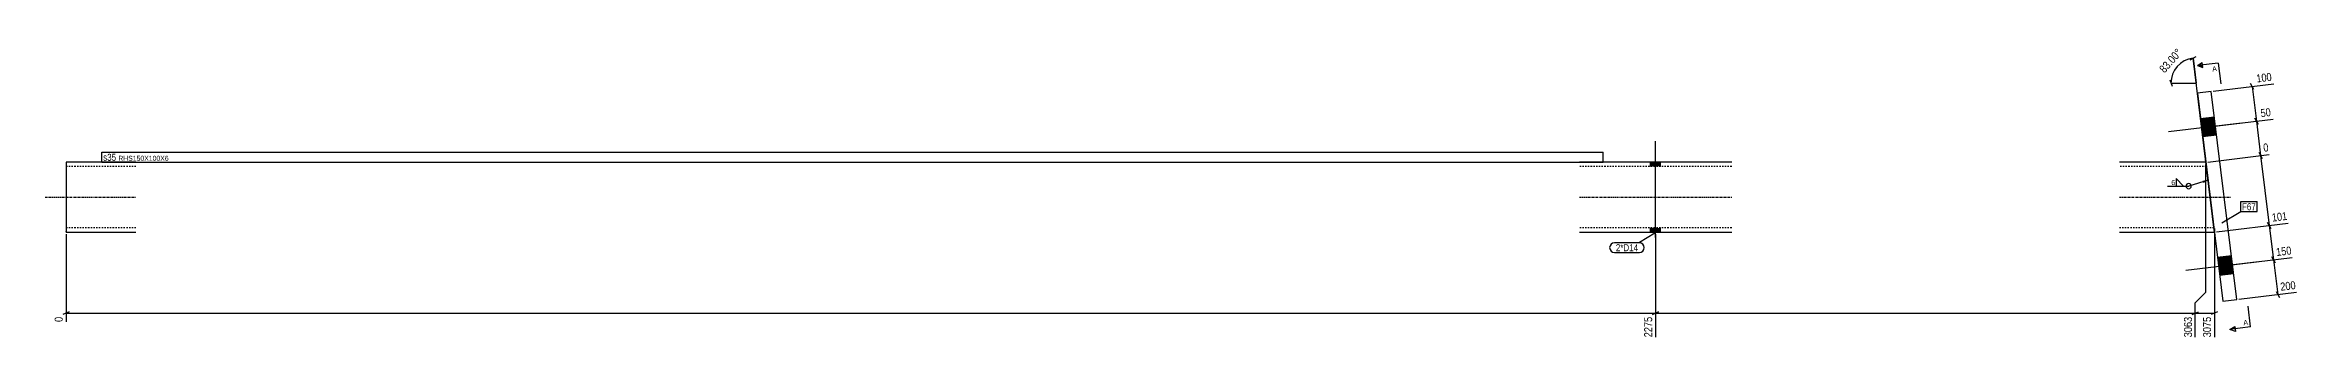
# Model space of a CAD drawing. Header units: millimetres. Extents: x 3 to 26720, y 5 to 888.
# Drawn here: x 5947 to 9172, y 5 to 425 of the extents above; entities that cross this region are included whole.
import ezdxf

# ---------------------------------------------------------------- set-up
doc = ezdxf.new("R2010")
doc.units = ezdxf.units.MM
doc.linetypes.add('DXK_LINE_DOT2', pattern=[3.9198, 1.9599, -1.9599])
doc.linetypes.add('DXK_LINE_DOT3', pattern=[5.9187, 2.979, -0.9799, 0.9799, -0.9799])
for name, color, linetype in [('MÅLSÆTNING', 7, 'Continuous'), ('STÅL', 7, 'Continuous'), ('TEKST', 7, 'Continuous')]:
    doc.layers.add(name, color=color, linetype=linetype)
doc.styles.add('Arial', font='ARIAL.TTF', dxfattribs={"height": 0.2})
doc.styles.add('Arial Narrow', font='ARIALN.TTF', dxfattribs={"height": 0.2})

msp = doc.modelspace()

# ---------------------------------------------------------------- hatches: boundary and pattern name
at = {"layer": 'STÅL', "linetype": 'Continuous'}
for points in [[(9055.4, 296.4), (9052.2, 322.2), (9032.4, 319.7), (9035.6, 293.9)], [(9055.4, 296.4), (9052.2, 322.2), (9032.4, 319.7), (9035.6, 293.9)], [(8259.4, 257.6), (8245.4, 257.6), (8245.4, 251.6), (8259.4, 251.6)], [(8259.4, 257.6), (8245.4, 257.6), (8245.4, 251.6), (8259.4, 251.6)], [(8259.4, 163.6), (8245.4, 163.6), (8245.4, 157.6), (8259.4, 157.6)], [(8259.4, 163.6), (8245.4, 163.6), (8245.4, 157.6), (8259.4, 157.6)], [(9079.8, 97.8), (9076.6, 123.7), (9056.8, 121.2), (9059.9, 95.4)], [(9079.8, 97.8), (9076.6, 123.7), (9056.8, 121.2), (9059.9, 95.4)]]:
    msp.add_hatch(color=96, dxfattribs=at).paths.add_polyline_path(points)
at = {"layer": 'TEKST', "linetype": 'Continuous'}
msp.add_hatch(color=3, dxfattribs=at).paths.add_polyline_path([(9035.5, 231.4), (9043.2, 231.8), (9036.5, 227.9)])

# ---------------------------------------------------------------- linework, layer by layer
at = {"layer": 'MÅLSÆTNING', "color": 7, "linetype": 'Continuous'}
for p, q in [((9017.5, 404.3), (9026, 409)), ((9051.9, 160.5), (9021.7, 406.7)), ((9021.7, 406.7), (9026.1, 370.9)), ((8988.3, 375.4), (8991.9, 366.4)), ((8990.1, 370.9), (9026.1, 370.9)), ((9050.7, 359.3), (9137.6, 369.9)), ((9108.7, 361.8), (9104.1, 370.3)), ((9106.4, 366.1), (9112.5, 316.5)), ((9036.9, 307.2), (9136.4, 319.4)), ((9036.9, 307.2), (9136.4, 319.4)), ((9114.8, 312.2), (9110.2, 320.7)), ((9110.2, 320.7), (9114.8, 312.2)), ((9112.5, 316.5), (9118.5, 267.2)), ((9043, 257.9), (9130.9, 268.7)), ((9043, 257.9), (9130.9, 268.7)), ((9120.9, 263), (9116.2, 271.5)), ((9116.2, 271.5), (9120.9, 263)), ((9118.5, 267.2), (9130.8, 167.2)), ((9040, 71.6), (9040, 254.6)), ((9040, 71.6), (9040, 254.6)), ((9052.3, 162.7), (9052.3, 7.2)), ((9055.3, 157.9), (9157.7, 170.5)), ((9055.3, 157.9), (9157.7, 170.5)), ((9133.2, 163), (9128.5, 171.5)), ((9128.5, 171.5), (9133.2, 163)), ((9130.8, 167.2), (9136.9, 118)), ((5977.4, 154.6), (5977.4, 29.1)), ((8252.4, 154.6), (8252.4, 7.2)), ((9061.3, 108.7), (9163.7, 121.3)), ((9061.3, 108.7), (9163.7, 121.3)), ((9139.2, 113.7), (9134.5, 122.2)), ((9134.5, 122.2), (9139.2, 113.7)), ((9136.9, 118), (9143, 68.3)), ((9025, 56.6), (9040, 71.6)), ((9025, 56.6), (9040, 71.6)), ((9087.3, 61.5), (9169.8, 71.6)), ((9140.6, 72.6), (9145.3, 64.1)), ((5981.9, 43.4), (5972.9, 39.8)), ((5977.4, 41.6), (8252.4, 41.6)), ((8247.9, 39.8), (8256.9, 43.4)), ((9020.5, 39.8), (9029.5, 43.4)), ((9025, 7.2), (9025, 56.6)), ((9025, 41.6), (9052.3, 41.6)), ((9056.8, 43.4), (9047.8, 39.8))]:
    msp.add_line(p, q, dxfattribs=at)
msp.add_arc((9026.1, 370.9), 36, 97, 180, dxfattribs=at)
at = {"layer": 'STÅL', "color": 2, "linetype": 'Continuous'}
for p, q in [((9047.7, 358.9), (9027.9, 356.4)), ((9027.9, 356.4), (9064.4, 58.7)), ((9084.3, 61.1), (9047.7, 358.9)), ((6077.4, 257.6), (5977.4, 257.6)), ((5977.4, 257.6), (5977.4, 245.6)), ((5977.4, 245.6), (5977.4, 169.6)), ((8361.4, 257.6), (8143.4, 257.6)), ((9040, 257.6), (8916.5, 257.6)), ((5977.4, 169.6), (5977.4, 158.5)), ((5977.4, 158.5), (5977.4, 157.6)), ((5977.4, 157.6), (6077.4, 157.6)), ((8143.4, 157.6), (8361.4, 157.6)), ((8916.5, 157.6), (9052.3, 157.6)), ((9064.4, 58.7), (9084.3, 61.1))]:
    msp.add_line(p, q, dxfattribs=at)
at = {"layer": 'STÅL', "color": 96, "linetype": 'Continuous'}
for p, q in [((9091, 313.8), (8986.8, 301)), ((9091, 313.8), (8986.8, 301)), ((9052.2, 322.2), (9032.4, 319.7)), ((9052.2, 322.2), (9032.4, 319.7)), ((9055.4, 296.4), (9035.6, 293.9)), ((9055.4, 296.4), (9035.6, 293.9)), ((8252.4, 150.1), (8252.4, 287.6)), ((8252.4, 150.1), (8252.4, 287.6)), ((8245.4, 251.6), (8245.4, 257.6)), ((8245.4, 251.6), (8245.4, 257.6)), ((8259.4, 251.6), (8259.4, 257.6)), ((8259.4, 251.6), (8259.4, 257.6)), ((8245.4, 157.6), (8245.4, 163.6)), ((8245.4, 157.6), (8245.4, 163.6)), ((8259.4, 157.6), (8259.4, 163.6)), ((8259.4, 157.6), (8259.4, 163.6)), ((9115.4, 115.3), (9011.2, 102.5)), ((9115.4, 115.3), (9011.2, 102.5)), ((9076.6, 123.7), (9056.8, 121.2)), ((9076.6, 123.7), (9056.8, 121.2)), ((9079.8, 97.8), (9059.9, 95.4)), ((9079.8, 97.8), (9059.9, 95.4))]:
    msp.add_line(p, q, dxfattribs=at)
at = {"layer": 'STÅL', "color": 7, "linetype": 'DXK_LINE_DOT2'}
for p, q in [((6077.4, 251.6), (5977.4, 251.6)), ((8361.4, 251.6), (8143.4, 251.6)), ((9040.8, 251.6), (8916.5, 251.6)), ((9052.3, 157.6), (9040, 257.6)), ((5977.4, 165), (5977.4, 164)), ((5977.4, 164), (5977.4, 163.6)), ((6077.4, 163.6), (5977.4, 163.6)), ((8361.4, 163.6), (8143.4, 163.6)), ((9051.6, 163.6), (8916.5, 163.6)), ((5977.4, 157.6), (5977.4, 158.5))]:
    msp.add_line(p, q, dxfattribs=at)
at = {"layer": 'STÅL', "color": 7, "linetype": 'DXK_LINE_DOT3'}
for p, q in [((5947.4, 207.6), (6077.4, 207.6)), ((8143.4, 207.6), (8361.4, 207.6)), ((8916.5, 207.6), (9076.2, 207.6))]:
    msp.add_line(p, q, dxfattribs=at)
at = {"layer": 'TEKST', "color": 3, "linetype": 'Continuous'}
msp.add_line((9043.2, 231.8), (9015.5, 223.5), dxfattribs=at)
msp.add_arc((9015.5, 223.5), 3.75, 270, 90, dxfattribs=at)

# ---------------------------------------------------------------- wipeouts: each hides what was drawn before it
at = {"color": 0}
for points in [[(8995.8, 224.4), (8995.8, 233.1), (8990.1, 233.1), (8990.1, 224.4)], [(8227.5, 130.3), (8227.5, 140.8), (8195.6, 140.8), (8195.6, 130.3)]]:
    msp.add_wipeout(points, dxfattribs=at).dxf.layer = 'TEKST'
at = {"color": 0, "linetype": 'Continuous'}
msp.add_wipeout([(9100.8, 25.2), (9099.9, 32.7), (9093.3, 31.8), (9094.2, 24.4)], dxfattribs=at).dxf.layer = 'TEKST'

# ---------------------------------------------------------------- next in the draw order: hatches: boundary and pattern name
at = {"layer": 'TEKST', "linetype": 'Continuous'}
msp.add_hatch(color=30, dxfattribs=at).paths.add_polyline_path([(9081.4, 22.8), (9081.9, 19.1), (9074.4, 18.2)])

# ---------------------------------------------------------------- next in the draw order: linework, layer by layer
at = {"layer": 'TEKST', "color": 3, "linetype": 'Continuous'}
for p, q in [((9008.1, 223.5), (8997.4, 234.2)), ((8997.4, 234.2), (8997.4, 223.5)), ((8985.4, 223.5), (9015.5, 223.5)), ((8997.4, 223.5), (9008.1, 223.5))]:
    msp.add_line(p, q, dxfattribs=at)
at = {"layer": 'TEKST', "color": 7, "linetype": 'Continuous'}
for q in [(9100.6, 51.6), (9074.4, 18.2)]:
    msp.add_line((9104.2, 21.9), q, dxfattribs=at)
at = {"layer": 'TEKST', "color": 30, "linetype": 'Continuous'}
for p, q in [((9074.4, 18.2), (9081.4, 22.8)), ((9082.3, 15.4), (9074.4, 18.2)), ((9081.4, 22.8), (9082.3, 15.4))]:
    msp.add_line(p, q, dxfattribs=at)
at = {"layer": 'TEKST', "color": 3, "linetype": 'Continuous'}
msp.add_arc((9015.5, 223.5), 3.75, 90, 270, dxfattribs=at)

# ---------------------------------------------------------------- next in the draw order: texts
at = {"layer": 'TEKST', "color": 3, "style": 'Arial Narrow'}
msp.add_text('6', height=7.16, dxfattribs=at).set_placement((8990.7, 225))
at = {"layer": 'TEKST', "color": 3, "linetype": 'Continuous', "style": 'Arial'}
msp.add_text('A', height=7.16, rotation=7.0015, dxfattribs=at).set_placement((9094.2, 24.4))

# ---------------------------------------------------------------- next in the draw order: wipeouts: each hides what was drawn before it
at = {"color": 0}
for points, layer in [([(9010.5, 414.2), (8997.9, 425.3), (8968.7, 392.3), (8981.3, 381.2)], 'MÅLSÆTNING'), ([(6049.1, 259.7), (6049.1, 270.2), (6030.5, 270.2), (6030.5, 259.7)], 'TEKST'), ([(9111.6, 189), (9111.6, 199.5), (9091.8, 199.5), (9091.8, 189)], 'TEKST'), ([(8227.5, 130.3), (8227.5, 140.8), (8195.6, 140.8), (8195.6, 130.3)], 'TEKST')]:
    msp.add_wipeout(points, dxfattribs=at).dxf.layer = layer
at = {"color": 0, "linetype": 'Continuous'}
for points, layer in [([(9137.5, 372.3), (9135.5, 389), (9108.9, 385.7), (9111, 369.1)], 'MÅLSÆTNING'), ([(9136.3, 321.8), (9134.3, 338.5), (9115, 336.1), (9117.1, 319.4)], 'MÅLSÆTNING'), ([(9133, 271.4), (9130.9, 288.1), (9118.9, 286.6), (9120.9, 269.9)], 'MÅLSÆTNING'), ([(9159.8, 173.2), (9157.7, 189.9), (9131.2, 186.6), (9133.2, 169.9)], 'MÅLSÆTNING'), ([(9165.8, 123.9), (9163.8, 140.6), (9137.2, 137.3), (9139.3, 120.7)], 'MÅLSÆTNING'), ([(9171.9, 74.3), (9169.8, 91), (9143.3, 87.7), (9145.4, 71)], 'MÅLSÆTNING'), ([(5975, 38.8), (5958.2, 38.8), (5958.2, 26.7), (5975, 26.7)], 'MÅLSÆTNING'), ([(8250, 38.8), (8233.2, 38.8), (8233.2, 4.8), (8250, 4.8)], 'MÅLSÆTNING'), ([(9049.9, 38.8), (9033.1, 38.8), (9033.1, 4.8), (9049.9, 4.8)], 'MÅLSÆTNING'), ([(9056.2, 388.1), (9055.3, 395.5), (9048.7, 394.7), (9049.6, 387.3)], 'TEKST')]:
    msp.add_wipeout(points, dxfattribs=at).dxf.layer = layer

# ---------------------------------------------------------------- next in the draw order: hatches: boundary and pattern name
at = {"layer": 'TEKST', "linetype": 'Continuous'}
msp.add_hatch(color=30, dxfattribs=at).paths.add_polyline_path([(9035.5, 396.9), (9036, 393.1), (9028.1, 395.9)])

# ---------------------------------------------------------------- next in the draw order: linework, layer by layer
at = {"layer": 'MÅLSÆTNING', "color": 7, "linetype": 'Continuous'}
for p, q in [((8252.4, 154.6), (8252.4, 7.2)), ((8256.9, 43.4), (8247.9, 39.8)), ((8252.4, 41.6), (9025, 41.6)), ((9020.5, 39.8), (9029.5, 43.4)), ((9025, 7.2), (9025, 56.6))]:
    msp.add_line(p, q, dxfattribs=at)
at = {"layer": 'TEKST', "color": 30, "linetype": 'Continuous'}
for p, q in [((9028.1, 395.9), (9035, 400.6)), ((9028.1, 395.9), (9036, 393.1)), ((9036, 393.1), (9035, 400.6))]:
    msp.add_line(p, q, dxfattribs=at)
at = {"layer": 'TEKST', "color": 7, "linetype": 'Continuous'}
for p, q in [((9057.8, 399.6), (9028.1, 395.9)), ((9057.8, 399.6), (9061.5, 369.8)), ((8193.8, 142.6), (8229.3, 142.6)), ((8251.2, 156.1), (8229.3, 142.6)), ((8193.8, 128.5), (8229.3, 128.5))]:
    msp.add_line(p, q, dxfattribs=at)
for centre, start, end in [((8193.8, 135.5), 90, 270), ((8229.3, 135.5), 270, 90)]:
    msp.add_arc(centre, 7.05, start, end, dxfattribs=at)

# ---------------------------------------------------------------- next in the draw order: texts
at = {"layer": 'MÅLSÆTNING', "color": 3, "style": 'Arial Narrow'}
msp.add_text('83.00°', height=11.45, rotation=48.5009, dxfattribs=at).set_placement((8981, 384.6))
at = {"layer": 'MÅLSÆTNING', "color": 3, "linetype": 'Continuous', "style": 'Arial Narrow'}
for s, height, rotation, p in [('100', 11.45, 7.0015, (9113.1, 371.7)), ('50', 11.45, 7.0015, (9119.1, 322.1)), ('0', 11.5, 7.0015, (9123, 272.6)), ('101', 11.45, 7.0015, (9135.3, 172.6)), ('150', 11.45, 7.0015, (9141.4, 123.3)), ('200', 11.45, 7.0015, (9147.4, 73.7)), ('0', 11.5, 90.0002, (5972.6, 29.1)), ('2275', 11.45, 90.0002, (8247.6, 7.2)), ('3075', 11.45, 90.0002, (9047.5, 7.2))]:
    msp.add_text(s, height=height, rotation=rotation, dxfattribs=at).set_placement(p)
at = {"layer": 'TEKST', "color": 3, "linetype": 'Continuous', "style": 'Arial'}
msp.add_text('A', height=7.16, rotation=7.0015, dxfattribs=at).set_placement((9049.6, 387.3))
at = {"layer": 'TEKST', "color": 3, "style": 'Arial Narrow'}
msp.add_text('2*D14', height=10.02, dxfattribs=at).set_placement((8195.6, 130.3))

# ---------------------------------------------------------------- next in the draw order: wipeouts: each hides what was drawn before it
at = {"color": 0}
for points in [[(6049.1, 259.7), (6049.1, 270.2), (6030.5, 270.2), (6030.5, 259.7)], [(9111.6, 189), (9111.6, 199.5), (9091.8, 199.5), (9091.8, 189)]]:
    msp.add_wipeout(points, dxfattribs=at).dxf.layer = 'TEKST'

# ---------------------------------------------------------------- next in the draw order: linework, layer by layer
at = {"layer": 'TEKST', "color": 7, "linetype": 'Continuous'}
for p, q in [((6028.7, 257.9), (6028.7, 272)), ((9090, 201.3), (9113.4, 201.3)), ((9090, 187.2), (9090, 201.3)), ((9113.4, 187.2), (9113.4, 201.3)), ((9062.8, 171.1), (9090, 187.2)), ((9090, 187.2), (9113.4, 187.2))]:
    msp.add_line(p, q, dxfattribs=at)

# ---------------------------------------------------------------- next in the draw order: texts
at = {"layer": 'TEKST', "color": 3, "style": 'Arial Narrow'}
msp.add_text('F67', height=10.02, dxfattribs=at).set_placement((9091.8, 189))

# ---------------------------------------------------------------- next in the draw order: wipeouts: each hides what was drawn before it
at = {"color": 0, "linetype": 'Continuous'}
msp.add_wipeout([(9022.6, 38.8), (9005.8, 38.8), (9005.8, 4.8), (9022.6, 4.8)], dxfattribs=at).dxf.layer = 'MÅLSÆTNING'
at = {"color": 0}
msp.add_wipeout([(8175.5, 259.7), (8175.5, 267.2), (6052.2, 267.2), (6052.2, 259.7)], dxfattribs=at).dxf.layer = 'TEKST'

# ---------------------------------------------------------------- next in the draw order: texts
at = {"layer": 'MÅLSÆTNING', "color": 3, "linetype": 'Continuous', "style": 'Arial Narrow'}
msp.add_text('3063', height=11.45, rotation=90.0002, dxfattribs=at).set_placement((9020.2, 7.2))

# ---------------------------------------------------------------- next in the draw order: wipeouts: each hides what was drawn before it
at = {"color": 0}
msp.add_wipeout([(8175.5, 259.7), (8175.5, 267.2), (6052.2, 267.2), (6052.2, 259.7)], dxfattribs=at).dxf.layer = 'TEKST'

# ---------------------------------------------------------------- next in the draw order: linework, layer by layer
at = {"layer": 'TEKST', "color": 7, "linetype": 'Continuous'}
for p, q in [((6028.7, 272), (8177.3, 272)), ((8177.3, 257.9), (8177.3, 272)), ((6028.7, 257.9), (8177.3, 257.9))]:
    msp.add_line(p, q, dxfattribs=at)

# ---------------------------------------------------------------- next in the draw order: texts
at = {"layer": 'TEKST', "color": 3, "style": 'Arial Narrow'}
for s, height, p in [('s35', 10.02, (6030.5, 259.7)), ('RHS150X100X6', 7.158, (6052.2, 259.7))]:
    msp.add_text(s, height=height, dxfattribs=at).set_placement(p)

doc.saveas('drawing.dxf')
